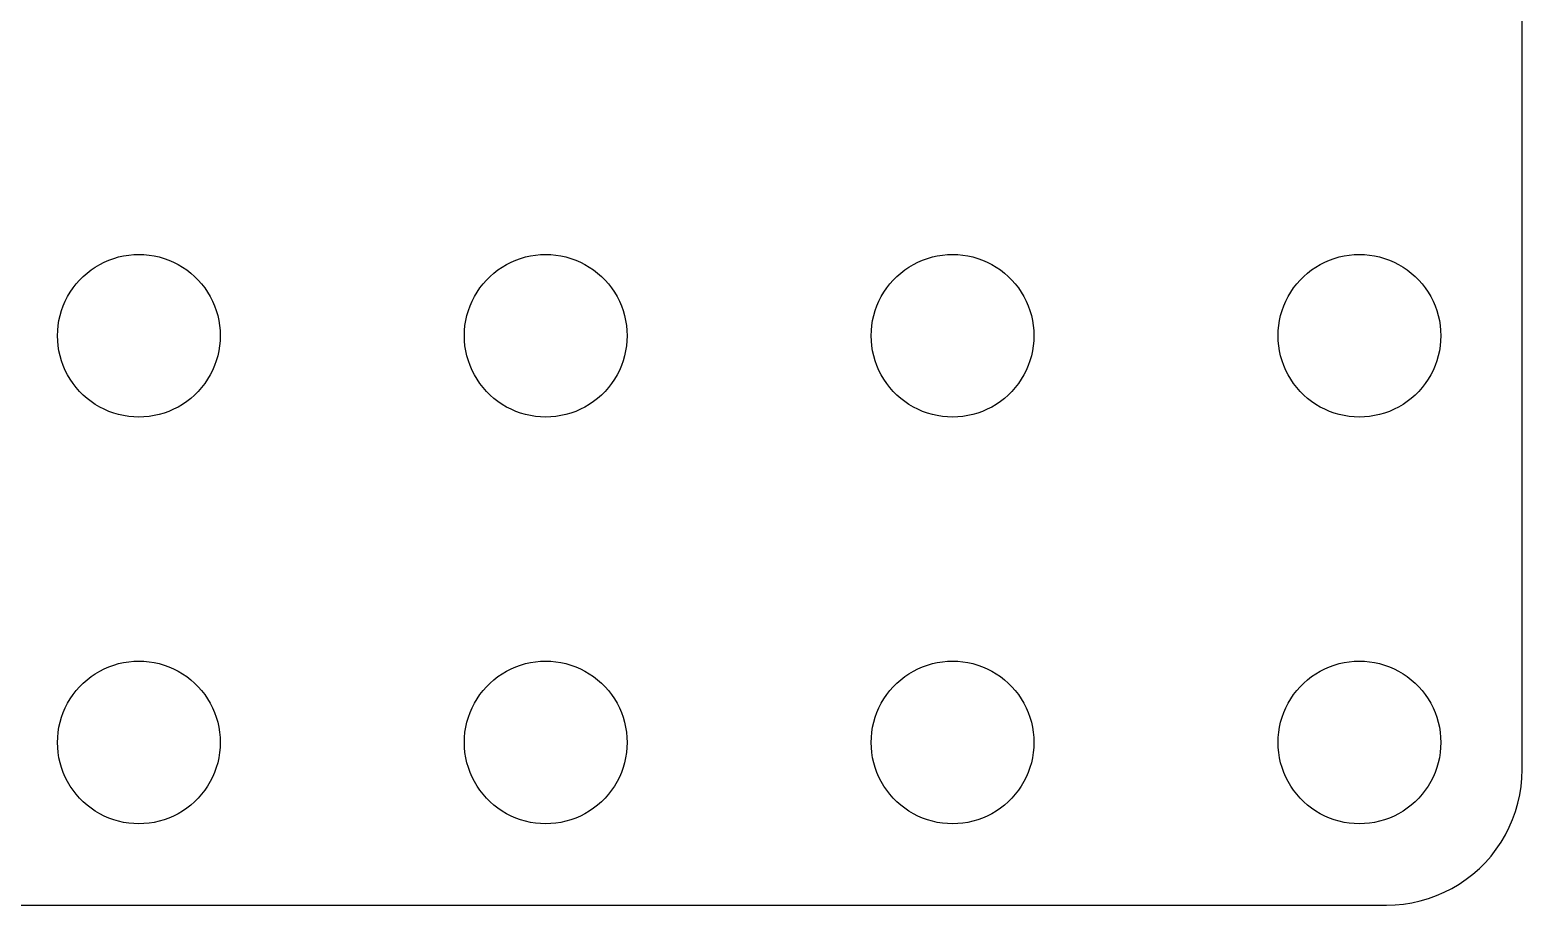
# Model space of a CAD drawing. Header units: metres. Extents: x -51 to 51, y -36 to 36.
# Drawn here: x -4 to 51, y -36 to -3.7 of the extents above; entities that cross this region are included whole.
import ezdxf

# ---------------------------------------------------------------- set-up
doc = ezdxf.new("R2010")
doc.units = ezdxf.units.M

msp = doc.modelspace()

# ---------------------------------------------------------------- linework, layer by layer
for p, q in [((51, -31), (51, 31)), ((-0.927048, -12.1468), (-0.746063, -12.0942)), ((-0.746063, -12.0942), (-0.562134, -12.0531)), ((-0.562134, -12.0531), (-0.375992, -12.0237)), ((-0.375992, -12.0237), (-0.18837, -12.0059)), ((-0.18837, -12.0059), (0, -12)), ((0, -12), (0.18837, -12.0059)), ((0.18837, -12.0059), (0.375992, -12.0237)), ((0.375992, -12.0237), (0.562134, -12.0531)), ((0.562134, -12.0531), (0.746063, -12.0942)), ((0.746063, -12.0942), (0.927048, -12.1468)), ((14.0729, -12.1468), (14.2539, -12.0942)), ((14.2539, -12.0942), (14.4379, -12.0531)), ((14.4379, -12.0531), (14.624, -12.0237)), ((14.624, -12.0237), (14.8116, -12.0059)), ((14.8116, -12.0059), (15, -12)), ((15, -12), (15.1884, -12.0059)), ((15.1884, -12.0059), (15.376, -12.0237)), ((15.376, -12.0237), (15.5621, -12.0531)), ((15.5621, -12.0531), (15.7461, -12.0942)), ((15.7461, -12.0942), (15.927, -12.1468)), ((29.0729, -12.1468), (29.2539, -12.0942)), ((29.2539, -12.0942), (29.4379, -12.0531)), ((29.4379, -12.0531), (29.624, -12.0237)), ((29.624, -12.0237), (29.8116, -12.0059)), ((29.8116, -12.0059), (30, -12)), ((30, -12), (30.1884, -12.0059)), ((30.1884, -12.0059), (30.376, -12.0237)), ((30.376, -12.0237), (30.5621, -12.0531)), ((30.5621, -12.0531), (30.7461, -12.0942)), ((30.7461, -12.0942), (30.927, -12.1468)), ((44.0729, -12.1468), (44.2539, -12.0942)), ((44.2539, -12.0942), (44.4379, -12.0531)), ((44.4379, -12.0531), (44.624, -12.0237)), ((44.624, -12.0237), (44.8116, -12.0059)), ((44.8116, -12.0059), (45, -12)), ((45, -12), (45.1884, -12.0059)), ((45.1884, -12.0059), (45.376, -12.0237)), ((45.376, -12.0237), (45.5621, -12.0531)), ((45.5621, -12.0531), (45.7461, -12.0942)), ((45.7461, -12.0942), (45.927, -12.1468)), ((-1.91226, -12.6884), (-1.76335, -12.5729)), ((-1.76335, -12.5729), (-1.60747, -12.467)), ((-1.60747, -12.467), (-1.44525, -12.3711)), ((-1.44525, -12.3711), (-1.27733, -12.2855)), ((-1.27733, -12.2855), (-1.10437, -12.2107)), ((-1.10437, -12.2107), (-0.927048, -12.1468)), ((0.927048, -12.1468), (1.10437, -12.2107)), ((1.10437, -12.2107), (1.27733, -12.2855)), ((1.27733, -12.2855), (1.44525, -12.3711)), ((1.44525, -12.3711), (1.60747, -12.467)), ((1.60747, -12.467), (1.76335, -12.5729)), ((1.76335, -12.5729), (1.91226, -12.6884)), ((13.0877, -12.6884), (13.2366, -12.5729)), ((13.2366, -12.5729), (13.3925, -12.467)), ((13.3925, -12.467), (13.5547, -12.3711)), ((13.5547, -12.3711), (13.7227, -12.2855)), ((13.7227, -12.2855), (13.8956, -12.2107)), ((13.8956, -12.2107), (14.0729, -12.1468)), ((15.927, -12.1468), (16.1044, -12.2107)), ((16.1044, -12.2107), (16.2773, -12.2855)), ((16.2773, -12.2855), (16.4453, -12.3711)), ((16.4453, -12.3711), (16.6075, -12.467)), ((16.6075, -12.467), (16.7634, -12.5729)), ((16.7634, -12.5729), (16.9123, -12.6884)), ((28.0877, -12.6884), (28.2366, -12.5729)), ((28.2366, -12.5729), (28.3925, -12.467)), ((28.3925, -12.467), (28.5547, -12.3711)), ((28.5547, -12.3711), (28.7227, -12.2855)), ((28.7227, -12.2855), (28.8956, -12.2107)), ((28.8956, -12.2107), (29.0729, -12.1468)), ((30.927, -12.1468), (31.1044, -12.2107)), ((31.1044, -12.2107), (31.2773, -12.2855)), ((31.2773, -12.2855), (31.4453, -12.3711)), ((31.4453, -12.3711), (31.6075, -12.467)), ((31.6075, -12.467), (31.7634, -12.5729)), ((31.7634, -12.5729), (31.9123, -12.6884)), ((43.0877, -12.6884), (43.2366, -12.5729)), ((43.2366, -12.5729), (43.3925, -12.467)), ((43.3925, -12.467), (43.5547, -12.3711)), ((43.5547, -12.3711), (43.7227, -12.2855)), ((43.7227, -12.2855), (43.8956, -12.2107)), ((43.8956, -12.2107), (44.0729, -12.1468)), ((45.927, -12.1468), (46.1044, -12.2107)), ((46.1044, -12.2107), (46.2773, -12.2855)), ((46.2773, -12.2855), (46.4453, -12.3711)), ((46.4453, -12.3711), (46.6075, -12.467)), ((46.6075, -12.467), (46.7634, -12.5729)), ((46.7634, -12.5729), (46.9123, -12.6884)), ((-2.42705, -13.2366), (-2.31154, -13.0877)), ((-2.31154, -13.0877), (-2.1869, -12.9464)), ((-2.1869, -12.9464), (-2.05363, -12.8131)), ((-2.05363, -12.8131), (-1.91226, -12.6884)), ((1.91226, -12.6884), (2.05363, -12.8131)), ((2.05363, -12.8131), (2.1869, -12.9464)), ((2.1869, -12.9464), (2.31154, -13.0877)), ((2.31154, -13.0877), (2.42705, -13.2366)), ((12.5729, -13.2366), (12.6884, -13.0877)), ((12.6884, -13.0877), (12.8131, -12.9464)), ((12.8131, -12.9464), (12.9464, -12.8131)), ((12.9464, -12.8131), (13.0877, -12.6884)), ((16.9123, -12.6884), (17.0536, -12.8131)), ((17.0536, -12.8131), (17.1869, -12.9464)), ((17.1869, -12.9464), (17.3115, -13.0877)), ((17.3115, -13.0877), (17.427, -13.2366)), ((27.5729, -13.2366), (27.6884, -13.0877)), ((27.6884, -13.0877), (27.8131, -12.9464)), ((27.8131, -12.9464), (27.9464, -12.8131)), ((27.9464, -12.8131), (28.0877, -12.6884)), ((31.9123, -12.6884), (32.0536, -12.8131)), ((32.0536, -12.8131), (32.1869, -12.9464)), ((32.1869, -12.9464), (32.3115, -13.0877)), ((32.3115, -13.0877), (32.427, -13.2366)), ((42.5729, -13.2366), (42.6885, -13.0877)), ((42.6885, -13.0877), (42.8131, -12.9464)), ((42.8131, -12.9464), (42.9464, -12.8131)), ((42.9464, -12.8131), (43.0877, -12.6884)), ((46.9123, -12.6884), (47.0536, -12.8131)), ((47.0536, -12.8131), (47.1869, -12.9464)), ((47.1869, -12.9464), (47.3115, -13.0877)), ((47.3115, -13.0877), (47.427, -13.2366)), ((-2.78932, -13.8956), (-2.71448, -13.7227)), ((-2.71448, -13.7227), (-2.62891, -13.5547)), ((-2.62891, -13.5547), (-2.53297, -13.3925)), ((-2.53297, -13.3925), (-2.42705, -13.2366)), ((2.42705, -13.2366), (2.53297, -13.3925)), ((2.53297, -13.3925), (2.62891, -13.5547)), ((2.62891, -13.5547), (2.71448, -13.7227)), ((2.71448, -13.7227), (2.78932, -13.8956)), ((12.2107, -13.8956), (12.2855, -13.7227)), ((12.2855, -13.7227), (12.3711, -13.5547)), ((12.3711, -13.5547), (12.467, -13.3925)), ((12.467, -13.3925), (12.5729, -13.2366)), ((17.427, -13.2366), (17.533, -13.3925)), ((17.533, -13.3925), (17.6289, -13.5547)), ((17.6289, -13.5547), (17.7145, -13.7227)), ((17.7145, -13.7227), (17.7893, -13.8956)), ((27.2107, -13.8956), (27.2855, -13.7227)), ((27.2855, -13.7227), (27.3711, -13.5547)), ((27.3711, -13.5547), (27.467, -13.3925)), ((27.467, -13.3925), (27.5729, -13.2366)), ((32.427, -13.2366), (32.533, -13.3925)), ((32.533, -13.3925), (32.6289, -13.5547)), ((32.6289, -13.5547), (32.7145, -13.7227)), ((32.7145, -13.7227), (32.7893, -13.8956)), ((42.2107, -13.8956), (42.2855, -13.7227)), ((42.2855, -13.7227), (42.3711, -13.5547)), ((42.3711, -13.5547), (42.467, -13.3925)), ((42.467, -13.3925), (42.5729, -13.2366)), ((47.427, -13.2366), (47.533, -13.3925)), ((47.533, -13.3925), (47.6289, -13.5547)), ((47.6289, -13.5547), (47.7145, -13.7227)), ((47.7145, -13.7227), (47.7893, -13.8956)), ((-2.94685, -14.4379), (-2.90575, -14.2539)), ((-2.90575, -14.2539), (-2.85316, -14.0729)), ((-2.85316, -14.0729), (-2.78932, -13.8956)), ((2.78932, -13.8956), (2.85316, -14.0729)), ((2.85316, -14.0729), (2.90575, -14.2539)), ((2.90575, -14.2539), (2.94685, -14.4379)), ((12.0531, -14.4379), (12.0942, -14.2539)), ((12.0942, -14.2539), (12.1468, -14.0729)), ((12.1468, -14.0729), (12.2107, -13.8956)), ((17.7893, -13.8956), (17.8532, -14.0729)), ((17.8532, -14.0729), (17.9057, -14.2539)), ((17.9057, -14.2539), (17.9469, -14.4379)), ((27.0531, -14.4379), (27.0942, -14.2539)), ((27.0942, -14.2539), (27.1468, -14.0729)), ((27.1468, -14.0729), (27.2107, -13.8956)), ((32.7893, -13.8956), (32.8532, -14.0729)), ((32.8532, -14.0729), (32.9057, -14.2539)), ((32.9057, -14.2539), (32.9469, -14.4379)), ((42.0531, -14.4379), (42.0942, -14.2539)), ((42.0942, -14.2539), (42.1468, -14.0729)), ((42.1468, -14.0729), (42.2107, -13.8956)), ((47.7893, -13.8956), (47.8532, -14.0729)), ((47.8532, -14.0729), (47.9057, -14.2539)), ((47.9057, -14.2539), (47.9469, -14.4379)), ((-3, -15), (-2.99408, -14.8116)), ((-2.99408, -14.8116), (-2.97633, -14.624)), ((-2.97633, -14.624), (-2.94685, -14.4379)), ((2.94685, -14.4379), (2.97633, -14.624)), ((2.97633, -14.624), (2.99408, -14.8116)), ((2.99408, -14.8116), (3, -15)), ((12, -15), (12.0059, -14.8116)), ((12.0059, -14.8116), (12.0237, -14.624)), ((12.0237, -14.624), (12.0531, -14.4379)), ((17.9469, -14.4379), (17.9763, -14.624)), ((17.9763, -14.624), (17.9941, -14.8116)), ((17.9941, -14.8116), (18, -15)), ((27, -15), (27.0059, -14.8116)), ((27.0059, -14.8116), (27.0237, -14.624)), ((27.0237, -14.624), (27.0531, -14.4379)), ((32.9469, -14.4379), (32.9763, -14.624)), ((32.9763, -14.624), (32.9941, -14.8116)), ((32.9941, -14.8116), (33, -15)), ((42, -15), (42.0059, -14.8116)), ((42.0059, -14.8116), (42.0237, -14.624)), ((42.0237, -14.624), (42.0531, -14.4379)), ((47.9469, -14.4379), (47.9763, -14.624)), ((47.9763, -14.624), (47.9941, -14.8116)), ((47.9941, -14.8116), (48, -15)), ((-2.99408, -15.1884), (-3, -15)), ((-2.97633, -15.376), (-2.99408, -15.1884)), ((-2.94685, -15.5621), (-2.97633, -15.376)), ((2.97633, -15.376), (2.94685, -15.5621)), ((2.99408, -15.1884), (2.97633, -15.376)), ((3, -15), (2.99408, -15.1884)), ((12.0059, -15.1884), (12, -15)), ((12.0237, -15.376), (12.0059, -15.1884)), ((12.0531, -15.5621), (12.0237, -15.376)), ((17.9763, -15.376), (17.9469, -15.5621)), ((17.9941, -15.1884), (17.9763, -15.376)), ((18, -15), (17.9941, -15.1884)), ((27.0059, -15.1884), (27, -15)), ((27.0237, -15.376), (27.0059, -15.1884)), ((27.0531, -15.5621), (27.0237, -15.376)), ((32.9763, -15.376), (32.9469, -15.5621)), ((32.9941, -15.1884), (32.9763, -15.376)), ((33, -15), (32.9941, -15.1884)), ((42.0059, -15.1884), (42, -15)), ((42.0237, -15.376), (42.0059, -15.1884)), ((42.0531, -15.5621), (42.0237, -15.376)), ((47.9763, -15.376), (47.9469, -15.5621)), ((47.9941, -15.1884), (47.9763, -15.376)), ((48, -15), (47.9941, -15.1884)), ((-2.90575, -15.7461), (-2.94685, -15.5621)), ((-2.85316, -15.927), (-2.90575, -15.7461)), ((-2.78932, -16.1044), (-2.85316, -15.927)), ((2.85316, -15.927), (2.78932, -16.1044)), ((2.90575, -15.7461), (2.85316, -15.927)), ((2.94685, -15.5621), (2.90575, -15.7461)), ((12.0942, -15.7461), (12.0531, -15.5621)), ((12.1468, -15.927), (12.0942, -15.7461)), ((12.2107, -16.1044), (12.1468, -15.927)), ((17.8532, -15.927), (17.7893, -16.1044)), ((17.9057, -15.7461), (17.8532, -15.927)), ((17.9469, -15.5621), (17.9057, -15.7461)), ((27.0942, -15.7461), (27.0531, -15.5621)), ((27.1468, -15.927), (27.0942, -15.7461)), ((27.2107, -16.1044), (27.1468, -15.927)), ((32.8532, -15.927), (32.7893, -16.1044)), ((32.9057, -15.7461), (32.8532, -15.927)), ((32.9469, -15.5621), (32.9057, -15.7461)), ((42.0942, -15.7461), (42.0531, -15.5621)), ((42.1468, -15.927), (42.0942, -15.7461)), ((42.2107, -16.1044), (42.1468, -15.927)), ((47.8532, -15.927), (47.7893, -16.1044)), ((47.9057, -15.7461), (47.8532, -15.927)), ((47.9469, -15.5621), (47.9057, -15.7461)), ((-2.71448, -16.2773), (-2.78932, -16.1044)), ((-2.62891, -16.4453), (-2.71448, -16.2773)), ((-2.53297, -16.6075), (-2.62891, -16.4453)), ((2.62891, -16.4453), (2.53297, -16.6075)), ((2.71448, -16.2773), (2.62891, -16.4453)), ((2.78932, -16.1044), (2.71448, -16.2773)), ((12.2855, -16.2773), (12.2107, -16.1044)), ((12.3711, -16.4453), (12.2855, -16.2773)), ((12.467, -16.6075), (12.3711, -16.4453)), ((17.6289, -16.4453), (17.533, -16.6075)), ((17.7145, -16.2773), (17.6289, -16.4453)), ((17.7893, -16.1044), (17.7145, -16.2773)), ((27.2855, -16.2773), (27.2107, -16.1044)), ((27.3711, -16.4453), (27.2855, -16.2773)), ((27.467, -16.6075), (27.3711, -16.4453)), ((32.6289, -16.4453), (32.533, -16.6075)), ((32.7145, -16.2773), (32.6289, -16.4453)), ((32.7893, -16.1044), (32.7145, -16.2773)), ((42.2855, -16.2773), (42.2107, -16.1044)), ((42.3711, -16.4453), (42.2855, -16.2773)), ((42.467, -16.6075), (42.3711, -16.4453)), ((47.6289, -16.4453), (47.533, -16.6075)), ((47.7145, -16.2773), (47.6289, -16.4453)), ((47.7893, -16.1044), (47.7145, -16.2773)), ((-2.42705, -16.7634), (-2.53297, -16.6075)), ((-2.31154, -16.9123), (-2.42705, -16.7634)), ((-2.1869, -17.0536), (-2.31154, -16.9123)), ((-2.05363, -17.1869), (-2.1869, -17.0536)), ((2.1869, -17.0536), (2.05363, -17.1869)), ((2.31154, -16.9123), (2.1869, -17.0536)), ((2.42705, -16.7634), (2.31154, -16.9123)), ((2.53297, -16.6075), (2.42705, -16.7634)), ((12.5729, -16.7634), (12.467, -16.6075)), ((12.6884, -16.9123), (12.5729, -16.7634)), ((12.8131, -17.0536), (12.6884, -16.9123)), ((12.9464, -17.1869), (12.8131, -17.0536)), ((17.1869, -17.0536), (17.0536, -17.1869)), ((17.3115, -16.9123), (17.1869, -17.0536)), ((17.427, -16.7634), (17.3115, -16.9123)), ((17.533, -16.6075), (17.427, -16.7634)), ((27.5729, -16.7634), (27.467, -16.6075)), ((27.6884, -16.9123), (27.5729, -16.7634)), ((27.8131, -17.0536), (27.6884, -16.9123)), ((27.9464, -17.1869), (27.8131, -17.0536)), ((32.1869, -17.0536), (32.0536, -17.1869)), ((32.3115, -16.9123), (32.1869, -17.0536)), ((32.427, -16.7634), (32.3115, -16.9123)), ((32.533, -16.6075), (32.427, -16.7634)), ((42.5729, -16.7634), (42.467, -16.6075)), ((42.6885, -16.9123), (42.5729, -16.7634)), ((42.8131, -17.0536), (42.6885, -16.9123)), ((42.9464, -17.1869), (42.8131, -17.0536)), ((47.1869, -17.0536), (47.0536, -17.1869)), ((47.3115, -16.9123), (47.1869, -17.0536)), ((47.427, -16.7634), (47.3115, -16.9123)), ((47.533, -16.6075), (47.427, -16.7634)), ((-1.91226, -17.3115), (-2.05363, -17.1869)), ((-1.76335, -17.427), (-1.91226, -17.3115)), ((-1.60747, -17.533), (-1.76335, -17.427)), ((-1.44525, -17.6289), (-1.60747, -17.533)), ((1.60747, -17.533), (1.44525, -17.6289)), ((1.76335, -17.427), (1.60747, -17.533)), ((1.91226, -17.3115), (1.76335, -17.427)), ((2.05363, -17.1869), (1.91226, -17.3115)), ((13.0877, -17.3115), (12.9464, -17.1869)), ((13.2366, -17.427), (13.0877, -17.3115)), ((13.3925, -17.533), (13.2366, -17.427)), ((13.5547, -17.6289), (13.3925, -17.533)), ((16.6075, -17.533), (16.4453, -17.6289)), ((16.7634, -17.427), (16.6075, -17.533)), ((16.9123, -17.3115), (16.7634, -17.427)), ((17.0536, -17.1869), (16.9123, -17.3115)), ((28.0877, -17.3115), (27.9464, -17.1869)), ((28.2366, -17.427), (28.0877, -17.3115)), ((28.3925, -17.533), (28.2366, -17.427)), ((28.5547, -17.6289), (28.3925, -17.533)), ((31.6075, -17.533), (31.4453, -17.6289)), ((31.7634, -17.427), (31.6075, -17.533)), ((31.9123, -17.3115), (31.7634, -17.427)), ((32.0536, -17.1869), (31.9123, -17.3115)), ((43.0877, -17.3115), (42.9464, -17.1869)), ((43.2366, -17.427), (43.0877, -17.3115)), ((43.3925, -17.533), (43.2366, -17.427)), ((43.5547, -17.6289), (43.3925, -17.533)), ((46.6075, -17.533), (46.4453, -17.6289)), ((46.7634, -17.427), (46.6075, -17.533)), ((46.9123, -17.3115), (46.7634, -17.427)), ((47.0536, -17.1869), (46.9123, -17.3115)), ((-1.27733, -17.7145), (-1.44525, -17.6289)), ((-1.10437, -17.7893), (-1.27733, -17.7145)), ((-0.927048, -17.8532), (-1.10437, -17.7893)), ((-0.746063, -17.9057), (-0.927048, -17.8532)), ((-0.562134, -17.9469), (-0.746063, -17.9057)), ((-0.375992, -17.9763), (-0.562134, -17.9469)), ((-0.18837, -17.9941), (-0.375992, -17.9763)), ((0, -18), (-0.18837, -17.9941)), ((0.18837, -17.9941), (0, -18)), ((0.375992, -17.9763), (0.18837, -17.9941)), ((0.562134, -17.9469), (0.375992, -17.9763)), ((0.746063, -17.9057), (0.562134, -17.9469)), ((0.927048, -17.8532), (0.746063, -17.9057)), ((1.10437, -17.7893), (0.927048, -17.8532)), ((1.27733, -17.7145), (1.10437, -17.7893)), ((1.44525, -17.6289), (1.27733, -17.7145)), ((13.7227, -17.7145), (13.5547, -17.6289)), ((13.8956, -17.7893), (13.7227, -17.7145)), ((14.0729, -17.8532), (13.8956, -17.7893)), ((14.2539, -17.9057), (14.0729, -17.8532)), ((14.4379, -17.9469), (14.2539, -17.9057)), ((14.624, -17.9763), (14.4379, -17.9469)), ((14.8116, -17.9941), (14.624, -17.9763)), ((15, -18), (14.8116, -17.9941)), ((15.1884, -17.9941), (15, -18)), ((15.376, -17.9763), (15.1884, -17.9941)), ((15.5621, -17.9469), (15.376, -17.9763)), ((15.7461, -17.9057), (15.5621, -17.9469)), ((15.927, -17.8532), (15.7461, -17.9057)), ((16.1044, -17.7893), (15.927, -17.8532)), ((16.2773, -17.7145), (16.1044, -17.7893)), ((16.4453, -17.6289), (16.2773, -17.7145)), ((28.7227, -17.7145), (28.5547, -17.6289)), ((28.8956, -17.7893), (28.7227, -17.7145)), ((29.0729, -17.8532), (28.8956, -17.7893)), ((29.2539, -17.9057), (29.0729, -17.8532)), ((29.4379, -17.9469), (29.2539, -17.9057)), ((29.624, -17.9763), (29.4379, -17.9469)), ((29.8116, -17.9941), (29.624, -17.9763)), ((30, -18), (29.8116, -17.9941)), ((30.1884, -17.9941), (30, -18)), ((30.376, -17.9763), (30.1884, -17.9941)), ((30.5621, -17.9469), (30.376, -17.9763)), ((30.7461, -17.9057), (30.5621, -17.9469)), ((30.927, -17.8532), (30.7461, -17.9057)), ((31.1044, -17.7893), (30.927, -17.8532)), ((31.2773, -17.7145), (31.1044, -17.7893)), ((31.4453, -17.6289), (31.2773, -17.7145)), ((43.7227, -17.7145), (43.5547, -17.6289)), ((43.8956, -17.7893), (43.7227, -17.7145)), ((44.0729, -17.8532), (43.8956, -17.7893)), ((44.2539, -17.9057), (44.0729, -17.8532)), ((44.4379, -17.9469), (44.2539, -17.9057)), ((44.624, -17.9763), (44.4379, -17.9469)), ((44.8116, -17.9941), (44.624, -17.9763)), ((45, -18), (44.8116, -17.9941)), ((45.1884, -17.9941), (45, -18)), ((45.376, -17.9763), (45.1884, -17.9941)), ((45.5621, -17.9469), (45.376, -17.9763)), ((45.7461, -17.9057), (45.5621, -17.9469)), ((45.927, -17.8532), (45.7461, -17.9057)), ((46.1044, -17.7893), (45.927, -17.8532)), ((46.2773, -17.7145), (46.1044, -17.7893)), ((46.4453, -17.6289), (46.2773, -17.7145)), ((-1.76335, -27.5729), (-1.60747, -27.467)), ((-1.60747, -27.467), (-1.44525, -27.3711)), ((-1.44525, -27.3711), (-1.27733, -27.2855)), ((-1.27733, -27.2855), (-1.10437, -27.2107)), ((-1.10437, -27.2107), (-0.927048, -27.1468)), ((-0.927048, -27.1468), (-0.746063, -27.0942)), ((-0.746063, -27.0942), (-0.562134, -27.0531)), ((-0.562134, -27.0531), (-0.375992, -27.0237)), ((-0.375992, -27.0237), (-0.18837, -27.0059)), ((-0.18837, -27.0059), (0, -27)), ((0, -27), (0.18837, -27.0059)), ((0.18837, -27.0059), (0.375992, -27.0237)), ((0.375992, -27.0237), (0.562134, -27.0531)), ((0.562134, -27.0531), (0.746063, -27.0942)), ((0.746063, -27.0942), (0.927048, -27.1468)), ((0.927048, -27.1468), (1.10437, -27.2107)), ((1.10437, -27.2107), (1.27733, -27.2855)), ((1.27733, -27.2855), (1.44525, -27.3711)), ((1.44525, -27.3711), (1.60747, -27.467)), ((1.60747, -27.467), (1.76335, -27.5729)), ((13.2366, -27.5729), (13.3925, -27.467)), ((13.3925, -27.467), (13.5547, -27.3711)), ((13.5547, -27.3711), (13.7227, -27.2855)), ((13.7227, -27.2855), (13.8956, -27.2107)), ((13.8956, -27.2107), (14.0729, -27.1468)), ((14.0729, -27.1468), (14.2539, -27.0942)), ((14.2539, -27.0942), (14.4379, -27.0531)), ((14.4379, -27.0531), (14.624, -27.0237)), ((14.624, -27.0237), (14.8116, -27.0059)), ((14.8116, -27.0059), (15, -27)), ((15, -27), (15.1884, -27.0059)), ((15.1884, -27.0059), (15.376, -27.0237)), ((15.376, -27.0237), (15.5621, -27.0531)), ((15.5621, -27.0531), (15.7461, -27.0942)), ((15.7461, -27.0942), (15.927, -27.1468)), ((15.927, -27.1468), (16.1044, -27.2107)), ((16.1044, -27.2107), (16.2773, -27.2855)), ((16.2773, -27.2855), (16.4453, -27.3711)), ((16.4453, -27.3711), (16.6075, -27.467)), ((16.6075, -27.467), (16.7634, -27.5729)), ((28.2366, -27.5729), (28.3925, -27.467)), ((28.3925, -27.467), (28.5547, -27.3711)), ((28.5547, -27.3711), (28.7227, -27.2855)), ((28.7227, -27.2855), (28.8956, -27.2107)), ((28.8956, -27.2107), (29.0729, -27.1468)), ((29.0729, -27.1468), (29.2539, -27.0942)), ((29.2539, -27.0942), (29.4379, -27.0531)), ((29.4379, -27.0531), (29.624, -27.0237)), ((29.624, -27.0237), (29.8116, -27.0059)), ((29.8116, -27.0059), (30, -27)), ((30, -27), (30.1884, -27.0059)), ((30.1884, -27.0059), (30.376, -27.0237)), ((30.376, -27.0237), (30.5621, -27.0531)), ((30.5621, -27.0531), (30.7461, -27.0942)), ((30.7461, -27.0942), (30.927, -27.1468)), ((30.927, -27.1468), (31.1044, -27.2107)), ((31.1044, -27.2107), (31.2773, -27.2855)), ((31.2773, -27.2855), (31.4453, -27.3711)), ((31.4453, -27.3711), (31.6075, -27.467)), ((31.6075, -27.467), (31.7634, -27.5729)), ((43.2366, -27.5729), (43.3925, -27.467)), ((43.3925, -27.467), (43.5547, -27.3711)), ((43.5547, -27.3711), (43.7227, -27.2855)), ((43.7227, -27.2855), (43.8956, -27.2107)), ((43.8956, -27.2107), (44.0729, -27.1468)), ((44.0729, -27.1468), (44.2539, -27.0942)), ((44.2539, -27.0942), (44.4379, -27.0531)), ((44.4379, -27.0531), (44.624, -27.0237)), ((44.624, -27.0237), (44.8116, -27.0059)), ((44.8116, -27.0059), (45, -27)), ((45, -27), (45.1884, -27.0059)), ((45.1884, -27.0059), (45.376, -27.0237)), ((45.376, -27.0237), (45.5621, -27.0531)), ((45.5621, -27.0531), (45.7461, -27.0942)), ((45.7461, -27.0942), (45.927, -27.1468)), ((45.927, -27.1468), (46.1044, -27.2107)), ((46.1044, -27.2107), (46.2773, -27.2855)), ((46.2773, -27.2855), (46.4453, -27.3711)), ((46.4453, -27.3711), (46.6075, -27.467)), ((46.6075, -27.467), (46.7634, -27.5729)), ((-2.31154, -28.0877), (-2.1869, -27.9464)), ((-2.1869, -27.9464), (-2.05363, -27.8131)), ((-2.05363, -27.8131), (-1.91226, -27.6884)), ((-1.91226, -27.6884), (-1.76335, -27.5729)), ((1.76335, -27.5729), (1.91226, -27.6884)), ((1.91226, -27.6884), (2.05363, -27.8131)), ((2.05363, -27.8131), (2.1869, -27.9464)), ((2.1869, -27.9464), (2.31154, -28.0877)), ((12.6884, -28.0877), (12.8131, -27.9464)), ((12.8131, -27.9464), (12.9464, -27.8131)), ((12.9464, -27.8131), (13.0877, -27.6884)), ((13.0877, -27.6884), (13.2366, -27.5729)), ((16.7634, -27.5729), (16.9123, -27.6884)), ((16.9123, -27.6884), (17.0536, -27.8131)), ((17.0536, -27.8131), (17.1869, -27.9464)), ((17.1869, -27.9464), (17.3115, -28.0877)), ((27.6884, -28.0877), (27.8131, -27.9464)), ((27.8131, -27.9464), (27.9464, -27.8131)), ((27.9464, -27.8131), (28.0877, -27.6884)), ((28.0877, -27.6884), (28.2366, -27.5729)), ((31.7634, -27.5729), (31.9123, -27.6884)), ((31.9123, -27.6884), (32.0536, -27.8131)), ((32.0536, -27.8131), (32.1869, -27.9464)), ((32.1869, -27.9464), (32.3115, -28.0877)), ((42.6885, -28.0877), (42.8131, -27.9464)), ((42.8131, -27.9464), (42.9464, -27.8131)), ((42.9464, -27.8131), (43.0877, -27.6884)), ((43.0877, -27.6884), (43.2366, -27.5729)), ((46.7634, -27.5729), (46.9123, -27.6884)), ((46.9123, -27.6884), (47.0536, -27.8131)), ((47.0536, -27.8131), (47.1869, -27.9464)), ((47.1869, -27.9464), (47.3115, -28.0877)), ((-2.71448, -28.7227), (-2.62891, -28.5547)), ((-2.62891, -28.5547), (-2.53297, -28.3925)), ((-2.53297, -28.3925), (-2.42705, -28.2366)), ((-2.42705, -28.2366), (-2.31154, -28.0877)), ((2.31154, -28.0877), (2.42705, -28.2366)), ((2.42705, -28.2366), (2.53297, -28.3925)), ((2.53297, -28.3925), (2.62891, -28.5547)), ((2.62891, -28.5547), (2.71448, -28.7227)), ((12.2855, -28.7227), (12.3711, -28.5547)), ((12.3711, -28.5547), (12.467, -28.3925)), ((12.467, -28.3925), (12.5729, -28.2366)), ((12.5729, -28.2366), (12.6884, -28.0877)), ((17.3115, -28.0877), (17.427, -28.2366)), ((17.427, -28.2366), (17.533, -28.3925)), ((17.533, -28.3925), (17.6289, -28.5547)), ((17.6289, -28.5547), (17.7145, -28.7227)), ((27.2855, -28.7227), (27.3711, -28.5547)), ((27.3711, -28.5547), (27.467, -28.3925)), ((27.467, -28.3925), (27.5729, -28.2366)), ((27.5729, -28.2366), (27.6884, -28.0877)), ((32.3115, -28.0877), (32.427, -28.2366)), ((32.427, -28.2366), (32.533, -28.3925)), ((32.533, -28.3925), (32.6289, -28.5547)), ((32.6289, -28.5547), (32.7145, -28.7227)), ((42.2855, -28.7227), (42.3711, -28.5547)), ((42.3711, -28.5547), (42.467, -28.3925)), ((42.467, -28.3925), (42.5729, -28.2366)), ((42.5729, -28.2366), (42.6885, -28.0877)), ((47.3115, -28.0877), (47.427, -28.2366)), ((47.427, -28.2366), (47.533, -28.3925)), ((47.533, -28.3925), (47.6289, -28.5547)), ((47.6289, -28.5547), (47.7145, -28.7227)), ((-2.90575, -29.2539), (-2.85316, -29.0729)), ((-2.85316, -29.0729), (-2.78932, -28.8956)), ((-2.78932, -28.8956), (-2.71448, -28.7227)), ((2.71448, -28.7227), (2.78932, -28.8956)), ((2.78932, -28.8956), (2.85316, -29.0729)), ((2.85316, -29.0729), (2.90575, -29.2539)), ((12.0942, -29.2539), (12.1468, -29.0729)), ((12.1468, -29.0729), (12.2107, -28.8956)), ((12.2107, -28.8956), (12.2855, -28.7227)), ((17.7145, -28.7227), (17.7893, -28.8956)), ((17.7893, -28.8956), (17.8532, -29.0729)), ((17.8532, -29.0729), (17.9057, -29.2539)), ((27.0942, -29.2539), (27.1468, -29.0729)), ((27.1468, -29.0729), (27.2107, -28.8956)), ((27.2107, -28.8956), (27.2855, -28.7227)), ((32.7145, -28.7227), (32.7893, -28.8956)), ((32.7893, -28.8956), (32.8532, -29.0729)), ((32.8532, -29.0729), (32.9057, -29.2539)), ((42.0942, -29.2539), (42.1468, -29.0729)), ((42.1468, -29.0729), (42.2107, -28.8956)), ((42.2107, -28.8956), (42.2855, -28.7227)), ((47.7145, -28.7227), (47.7893, -28.8956)), ((47.7893, -28.8956), (47.8532, -29.0729)), ((47.8532, -29.0729), (47.9057, -29.2539)), ((-2.99408, -29.8116), (-2.97633, -29.624)), ((-2.97633, -29.624), (-2.94685, -29.4379)), ((-2.94685, -29.4379), (-2.90575, -29.2539)), ((2.90575, -29.2539), (2.94685, -29.4379)), ((2.94685, -29.4379), (2.97633, -29.624)), ((2.97633, -29.624), (2.99408, -29.8116)), ((12.0059, -29.8116), (12.0237, -29.624)), ((12.0237, -29.624), (12.0531, -29.4379)), ((12.0531, -29.4379), (12.0942, -29.2539)), ((17.9057, -29.2539), (17.9469, -29.4379)), ((17.9469, -29.4379), (17.9763, -29.624)), ((17.9763, -29.624), (17.9941, -29.8116)), ((27.0059, -29.8116), (27.0237, -29.624)), ((27.0237, -29.624), (27.0531, -29.4379)), ((27.0531, -29.4379), (27.0942, -29.2539)), ((32.9057, -29.2539), (32.9469, -29.4379)), ((32.9469, -29.4379), (32.9763, -29.624)), ((32.9763, -29.624), (32.9941, -29.8116)), ((42.0059, -29.8116), (42.0237, -29.624)), ((42.0237, -29.624), (42.0531, -29.4379)), ((42.0531, -29.4379), (42.0942, -29.2539)), ((47.9057, -29.2539), (47.9469, -29.4379)), ((47.9469, -29.4379), (47.9763, -29.624)), ((47.9763, -29.624), (47.9941, -29.8116)), ((-3, -30), (-2.99408, -29.8116)), ((-2.99408, -30.1884), (-3, -30)), ((-2.97633, -30.376), (-2.99408, -30.1884)), ((2.99408, -30.1884), (2.97633, -30.376)), ((2.99408, -29.8116), (3, -30)), ((3, -30), (2.99408, -30.1884)), ((12, -30), (12.0059, -29.8116)), ((12.0059, -30.1884), (12, -30)), ((12.0237, -30.376), (12.0059, -30.1884)), ((17.9941, -30.1884), (17.9763, -30.376)), ((17.9941, -29.8116), (18, -30)), ((18, -30), (17.9941, -30.1884)), ((27, -30), (27.0059, -29.8116)), ((27.0059, -30.1884), (27, -30)), ((27.0237, -30.376), (27.0059, -30.1884)), ((32.9941, -30.1884), (32.9763, -30.376)), ((32.9941, -29.8116), (33, -30)), ((33, -30), (32.9941, -30.1884)), ((42, -30), (42.0059, -29.8116)), ((42.0059, -30.1884), (42, -30)), ((42.0237, -30.376), (42.0059, -30.1884)), ((47.9941, -30.1884), (47.9763, -30.376)), ((47.9941, -29.8116), (48, -30)), ((48, -30), (47.9941, -30.1884)), ((-2.94685, -30.5621), (-2.97633, -30.376)), ((-2.90575, -30.7461), (-2.94685, -30.5621)), ((-2.85316, -30.927), (-2.90575, -30.7461)), ((2.90575, -30.7461), (2.85316, -30.927)), ((2.94685, -30.5621), (2.90575, -30.7461)), ((2.97633, -30.376), (2.94685, -30.5621)), ((12.0531, -30.5621), (12.0237, -30.376)), ((12.0942, -30.7461), (12.0531, -30.5621)), ((12.1468, -30.927), (12.0942, -30.7461)), ((17.9057, -30.7461), (17.8532, -30.927)), ((17.9469, -30.5621), (17.9057, -30.7461)), ((17.9763, -30.376), (17.9469, -30.5621)), ((27.0531, -30.5621), (27.0237, -30.376)), ((27.0942, -30.7461), (27.0531, -30.5621)), ((27.1468, -30.927), (27.0942, -30.7461)), ((32.9057, -30.7461), (32.8532, -30.927)), ((32.9469, -30.5621), (32.9057, -30.7461)), ((32.9763, -30.376), (32.9469, -30.5621)), ((42.0531, -30.5621), (42.0237, -30.376)), ((42.0942, -30.7461), (42.0531, -30.5621)), ((42.1468, -30.927), (42.0942, -30.7461)), ((47.9057, -30.7461), (47.8532, -30.927)), ((47.9469, -30.5621), (47.9057, -30.7461)), ((47.9763, -30.376), (47.9469, -30.5621)), ((-2.78932, -31.1044), (-2.85316, -30.927)), ((-2.71448, -31.2773), (-2.78932, -31.1044)), ((-2.62891, -31.4453), (-2.71448, -31.2773)), ((2.71448, -31.2773), (2.62891, -31.4453)), ((2.78932, -31.1044), (2.71448, -31.2773)), ((2.85316, -30.927), (2.78932, -31.1044)), ((12.2107, -31.1044), (12.1468, -30.927)), ((12.2855, -31.2773), (12.2107, -31.1044)), ((12.3711, -31.4453), (12.2855, -31.2773)), ((17.7145, -31.2773), (17.6289, -31.4453)), ((17.7893, -31.1044), (17.7145, -31.2773)), ((17.8532, -30.927), (17.7893, -31.1044)), ((27.2107, -31.1044), (27.1468, -30.927)), ((27.2855, -31.2773), (27.2107, -31.1044)), ((27.3711, -31.4453), (27.2855, -31.2773)), ((32.7145, -31.2773), (32.6289, -31.4453)), ((32.7893, -31.1044), (32.7145, -31.2773)), ((32.8532, -30.927), (32.7893, -31.1044)), ((42.2107, -31.1044), (42.1468, -30.927)), ((42.2855, -31.2773), (42.2107, -31.1044)), ((42.3711, -31.4453), (42.2855, -31.2773)), ((47.7145, -31.2773), (47.6289, -31.4453)), ((47.7893, -31.1044), (47.7145, -31.2773)), ((47.8532, -30.927), (47.7893, -31.1044)), ((50.9606, -31.6267), (50.9901, -31.3139)), ((50.9901, -31.3139), (51, -31)), ((-2.53297, -31.6075), (-2.62891, -31.4453)), ((-2.42705, -31.7634), (-2.53297, -31.6075)), ((-2.31154, -31.9123), (-2.42705, -31.7634)), ((2.42705, -31.7634), (2.31154, -31.9123)), ((2.53297, -31.6075), (2.42705, -31.7634)), ((2.62891, -31.4453), (2.53297, -31.6075)), ((12.467, -31.6075), (12.3711, -31.4453)), ((12.5729, -31.7634), (12.467, -31.6075)), ((12.6884, -31.9123), (12.5729, -31.7634)), ((17.427, -31.7634), (17.3115, -31.9123)), ((17.533, -31.6075), (17.427, -31.7634)), ((17.6289, -31.4453), (17.533, -31.6075)), ((27.467, -31.6075), (27.3711, -31.4453)), ((27.5729, -31.7634), (27.467, -31.6075)), ((27.6884, -31.9123), (27.5729, -31.7634)), ((32.427, -31.7634), (32.3115, -31.9123)), ((32.533, -31.6075), (32.427, -31.7634)), ((32.6289, -31.4453), (32.533, -31.6075)), ((42.467, -31.6075), (42.3711, -31.4453)), ((42.5729, -31.7634), (42.467, -31.6075)), ((42.6885, -31.9123), (42.5729, -31.7634)), ((47.427, -31.7634), (47.3115, -31.9123)), ((47.533, -31.6075), (47.427, -31.7634)), ((47.6289, -31.4453), (47.533, -31.6075)), ((50.9114, -31.9369), (50.9606, -31.6267)), ((-2.1869, -32.0536), (-2.31154, -31.9123)), ((-2.05363, -32.1869), (-2.1869, -32.0536)), ((-1.91226, -32.3115), (-2.05363, -32.1869)), ((-1.76335, -32.427), (-1.91226, -32.3115)), ((-1.60747, -32.533), (-1.76335, -32.427)), ((1.76335, -32.427), (1.60747, -32.533)), ((1.91226, -32.3115), (1.76335, -32.427)), ((2.05363, -32.1869), (1.91226, -32.3115)), ((2.1869, -32.0536), (2.05363, -32.1869)), ((2.31154, -31.9123), (2.1869, -32.0536)), ((12.8131, -32.0536), (12.6884, -31.9123)), ((12.9464, -32.1869), (12.8131, -32.0536)), ((13.0877, -32.3115), (12.9464, -32.1869)), ((13.2366, -32.427), (13.0877, -32.3115)), ((13.3925, -32.533), (13.2366, -32.427)), ((16.7634, -32.427), (16.6075, -32.533)), ((16.9123, -32.3115), (16.7634, -32.427)), ((17.0536, -32.1869), (16.9123, -32.3115)), ((17.1869, -32.0536), (17.0536, -32.1869)), ((17.3115, -31.9123), (17.1869, -32.0536)), ((27.8131, -32.0536), (27.6884, -31.9123)), ((27.9464, -32.1869), (27.8131, -32.0536)), ((28.0877, -32.3115), (27.9464, -32.1869)), ((28.2366, -32.427), (28.0877, -32.3115)), ((28.3925, -32.533), (28.2366, -32.427)), ((31.7634, -32.427), (31.6075, -32.533)), ((31.9123, -32.3115), (31.7634, -32.427)), ((32.0536, -32.1869), (31.9123, -32.3115)), ((32.1869, -32.0536), (32.0536, -32.1869)), ((32.3115, -31.9123), (32.1869, -32.0536)), ((42.8131, -32.0536), (42.6885, -31.9123)), ((42.9464, -32.1869), (42.8131, -32.0536)), ((43.0877, -32.3115), (42.9464, -32.1869)), ((43.2366, -32.427), (43.0877, -32.3115)), ((43.3925, -32.533), (43.2366, -32.427)), ((46.7634, -32.427), (46.6075, -32.533)), ((46.9123, -32.3115), (46.7634, -32.427)), ((47.0536, -32.1869), (46.9123, -32.3115)), ((47.1869, -32.0536), (47.0536, -32.1869)), ((47.3115, -31.9123), (47.1869, -32.0536)), ((50.7553, -32.5451), (50.8429, -32.2435)), ((50.8429, -32.2435), (50.9114, -31.9369)), ((-1.44525, -32.6289), (-1.60747, -32.533)), ((-1.27733, -32.7145), (-1.44525, -32.6289)), ((-1.10437, -32.7893), (-1.27733, -32.7145)), ((-0.927048, -32.8532), (-1.10437, -32.7893)), ((-0.746063, -32.9057), (-0.927048, -32.8532)), ((-0.562134, -32.9469), (-0.746063, -32.9057)), ((-0.375992, -32.9763), (-0.562134, -32.9469)), ((-0.18837, -32.9941), (-0.375992, -32.9763)), ((0, -33), (-0.18837, -32.9941)), ((0.18837, -32.9941), (0, -33)), ((0.375992, -32.9763), (0.18837, -32.9941)), ((0.562134, -32.9469), (0.375992, -32.9763)), ((0.746063, -32.9057), (0.562134, -32.9469)), ((0.927048, -32.8532), (0.746063, -32.9057)), ((1.10437, -32.7893), (0.927048, -32.8532)), ((1.27733, -32.7145), (1.10437, -32.7893)), ((1.44525, -32.6289), (1.27733, -32.7145)), ((1.60747, -32.533), (1.44525, -32.6289)), ((13.5547, -32.6289), (13.3925, -32.533)), ((13.7227, -32.7145), (13.5547, -32.6289)), ((13.8956, -32.7893), (13.7227, -32.7145)), ((14.0729, -32.8532), (13.8956, -32.7893)), ((14.2539, -32.9057), (14.0729, -32.8532)), ((14.4379, -32.9469), (14.2539, -32.9057)), ((14.624, -32.9763), (14.4379, -32.9469)), ((14.8116, -32.9941), (14.624, -32.9763)), ((15, -33), (14.8116, -32.9941)), ((15.1884, -32.9941), (15, -33)), ((15.376, -32.9763), (15.1884, -32.9941)), ((15.5621, -32.9469), (15.376, -32.9763)), ((15.7461, -32.9057), (15.5621, -32.9469)), ((15.927, -32.8532), (15.7461, -32.9057)), ((16.1044, -32.7893), (15.927, -32.8532)), ((16.2773, -32.7145), (16.1044, -32.7893)), ((16.4453, -32.6289), (16.2773, -32.7145)), ((16.6075, -32.533), (16.4453, -32.6289)), ((28.5547, -32.6289), (28.3925, -32.533)), ((28.7227, -32.7145), (28.5547, -32.6289)), ((28.8956, -32.7893), (28.7227, -32.7145)), ((29.0729, -32.8532), (28.8956, -32.7893)), ((29.2539, -32.9057), (29.0729, -32.8532)), ((29.4379, -32.9469), (29.2539, -32.9057)), ((29.624, -32.9763), (29.4379, -32.9469)), ((29.8116, -32.9941), (29.624, -32.9763)), ((30, -33), (29.8116, -32.9941)), ((30.1884, -32.9941), (30, -33)), ((30.376, -32.9763), (30.1884, -32.9941)), ((30.5621, -32.9469), (30.376, -32.9763)), ((30.7461, -32.9057), (30.5621, -32.9469)), ((30.927, -32.8532), (30.7461, -32.9057)), ((31.1044, -32.7893), (30.927, -32.8532)), ((31.2773, -32.7145), (31.1044, -32.7893)), ((31.4453, -32.6289), (31.2773, -32.7145)), ((31.6075, -32.533), (31.4453, -32.6289)), ((43.5547, -32.6289), (43.3925, -32.533)), ((43.7227, -32.7145), (43.5547, -32.6289)), ((43.8956, -32.7893), (43.7227, -32.7145)), ((44.0729, -32.8532), (43.8956, -32.7893)), ((44.2539, -32.9057), (44.0729, -32.8532)), ((44.4379, -32.9469), (44.2539, -32.9057)), ((44.624, -32.9763), (44.4379, -32.9469)), ((44.8116, -32.9941), (44.624, -32.9763)), ((45, -33), (44.8116, -32.9941)), ((45.1884, -32.9941), (45, -33)), ((45.376, -32.9763), (45.1884, -32.9941)), ((45.5621, -32.9469), (45.376, -32.9763)), ((45.7461, -32.9057), (45.5621, -32.9469)), ((45.927, -32.8532), (45.7461, -32.9057)), ((46.1044, -32.7893), (45.927, -32.8532)), ((46.2773, -32.7145), (46.1044, -32.7893)), ((46.4453, -32.6289), (46.2773, -32.7145)), ((46.6075, -32.533), (46.4453, -32.6289)), ((50.5241, -33.1289), (50.6489, -32.8406)), ((50.6489, -32.8406), (50.7553, -32.5451)), ((50.2216, -33.6791), (50.3815, -33.4088)), ((50.3815, -33.4088), (50.5241, -33.1289)), ((49.8526, -34.1871), (50.0451, -33.9389)), ((50.0451, -33.9389), (50.2216, -33.6791)), ((49.1871, -34.8526), (49.4227, -34.6448)), ((49.4227, -34.6448), (49.6448, -34.4227)), ((49.6448, -34.4227), (49.8526, -34.1871)), ((48.6791, -35.2216), (48.9389, -35.0451)), ((48.9389, -35.0451), (49.1871, -34.8526)), ((47.2435, -35.8429), (47.5451, -35.7553)), ((47.5451, -35.7553), (47.8406, -35.6489)), ((47.8406, -35.6489), (48.1289, -35.5241)), ((48.1289, -35.5241), (48.4088, -35.3815)), ((48.4088, -35.3815), (48.6791, -35.2216)), ((-46, -36), (46, -36)), ((46, -36), (46.3139, -35.9901)), ((46.3139, -35.9901), (46.6267, -35.9606)), ((46.6267, -35.9606), (46.9369, -35.9114)), ((46.9369, -35.9114), (47.2435, -35.8429))]:
    msp.add_line(p, q)

doc.saveas('drawing.dxf')
